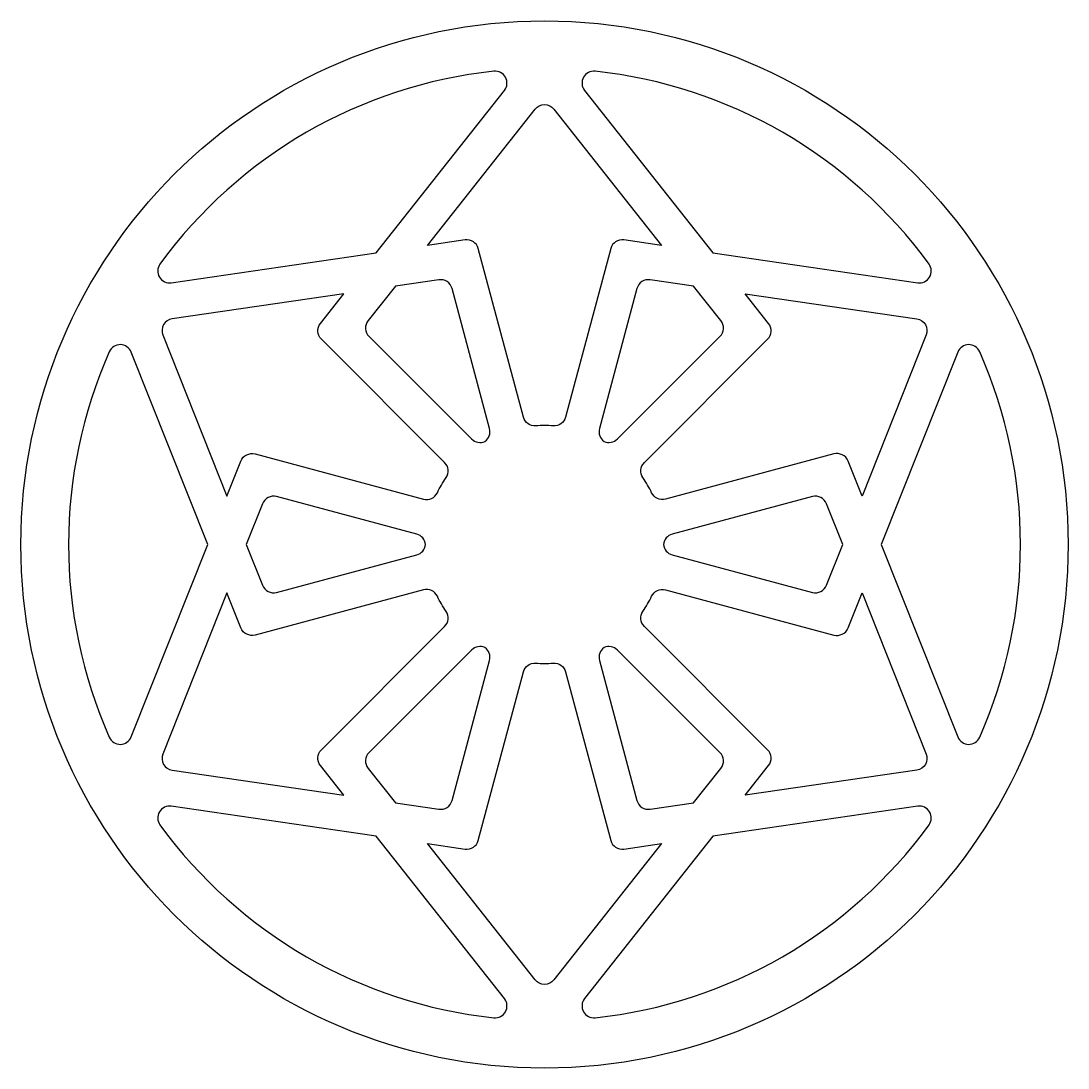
# Model space of a CAD drawing. Header units: millimetres. Extents: x -11 to 11, y -11 to 11.
import ezdxf

# ---------------------------------------------------------------- set-up
doc = ezdxf.new("R2010")
doc.units = ezdxf.units.MM
doc.layers.get('0').update_dxf_attribs({"linetype": 'CONTINUOUS'})

msp = doc.modelspace()

# ---------------------------------------------------------------- linework, layer by layer
for points in [[(-1.064, 9.943, 0.211558), (-8.079, 5.893, 0.664493), (-7.841, 5.499), (-3.537, 6.127), (-0.842, 9.54, 0.664493)], [(8.079, 5.893, 0.211558), (1.064, 9.943, 0.664493), (0.842, 9.54), (3.537, 6.127), (7.841, 5.499, 0.664493)], [(0.183, 2.493, 0.036715), (-0.183, 2.493, -0.360048), (-0.443, 2.678), (-1.391, 6.217, 0.380391), (-1.669, 6.4), (-2.457, 6.285), (-0.196, 9.147, -0.484436), (0.196, 9.147), (2.457, 6.285), (1.669, 6.4, 0.380391), (1.391, 6.217), (0.443, 2.678, -0.360048)], [(-1.531, 2.217, 0.312809), (-1.251, 2.166, 0.312809), (-1.154, 2.434), (-1.943, 5.378, 0.380391), (-2.221, 5.561), (-3.134, 5.428), (-3.706, 4.704, 0.380391), (-3.686, 4.372)], [(1.154, 2.434, 0.312809), (1.251, 2.166, 0.312809), (1.531, 2.217), (3.686, 4.372, 0.380391), (3.706, 4.704), (3.134, 5.428), (2.221, 5.561, 0.380391), (1.943, 5.378)], [(-2.541, 0.955, 0.360048), (-2.251, 1.088, -0.036715), (-2.068, 1.405, 0.360048), (-2.098, 1.723), (-4.688, 4.313, -0.380391), (-4.708, 4.645), (-4.214, 5.27), (-7.823, 4.743, 0.484436), (-8.019, 4.403), (-6.671, 1.014), (-6.377, 1.754, -0.380391), (-6.08, 1.903)], [(2.251, 1.088, 0.036715), (2.068, 1.405, -0.360048), (2.098, 1.723), (4.688, 4.313, 0.380391), (4.708, 4.645), (4.214, 5.27), (7.823, 4.743, -0.484436), (8.019, 4.403), (6.671, 1.014), (6.377, 1.754, 0.380391), (6.08, 1.903), (2.541, 0.955, -0.360048)], [(-9.143, 4.05, 0.211558), (-9.143, -4.05, 0.664493), (-8.682, -4.041), (-7.075, 0), (-8.682, 4.041, 0.664493)], [(8.682, -4.041, 0.664493), (9.143, -4.05, 0.211558), (9.143, 4.05, 0.664493), (8.682, 4.041), (7.075, 0)], [(-2.685, -0.217, 0.312809), (-2.501, 0, 0.312809), (-2.685, 0.217), (-5.629, 1.006, 0.380391), (-5.926, 0.857), (-6.267, 0), (-5.926, -0.857, 0.380391), (-5.629, -1.006)], [(2.685, 0.217, 0.312809), (2.501, 0, 0.312809), (2.685, -0.217), (5.629, -1.006, 0.380391), (5.926, -0.857), (6.267, 0), (5.926, 0.857, 0.380391), (5.629, 1.006)], [(-2.098, -1.723, 0.360048), (-2.068, -1.405, -0.036715), (-2.251, -1.088, 0.360048), (-2.541, -0.955), (-6.08, -1.903, -0.380391), (-6.377, -1.754), (-6.671, -1.014), (-8.019, -4.403, 0.484436), (-7.823, -4.743), (-4.214, -5.27), (-4.708, -4.645, -0.380391), (-4.688, -4.313)], [(2.068, -1.405, 0.036715), (2.251, -1.088, -0.360048), (2.541, -0.955), (6.08, -1.903, 0.380391), (6.377, -1.754), (6.671, -1.014), (8.019, -4.403, -0.484436), (7.823, -4.743), (4.214, -5.27), (4.708, -4.645, 0.380391), (4.688, -4.313), (2.098, -1.723, -0.360048)], [(-1.154, -2.434, 0.312809), (-1.251, -2.166, 0.312809), (-1.531, -2.217), (-3.686, -4.372, 0.380391), (-3.706, -4.704), (-3.134, -5.428), (-2.221, -5.561, 0.380391), (-1.943, -5.378)], [(1.531, -2.217, 0.312809), (1.251, -2.166, 0.312809), (1.154, -2.434), (1.943, -5.378, 0.380391), (2.221, -5.561), (3.134, -5.428), (3.706, -4.704, 0.380391), (3.686, -4.372)], [(2.457, -6.285), (0.196, -9.147, -0.484436), (-0.196, -9.147), (-2.457, -6.285), (-1.669, -6.4, 0.380391), (-1.391, -6.217), (-0.443, -2.678, -0.360048), (-0.183, -2.493, 0.036715), (0.183, -2.493, -0.360048), (0.443, -2.678), (1.391, -6.217, 0.380391), (1.669, -6.4)], [(-8.079, -5.893, 0.211558), (-1.064, -9.943, 0.664493), (-0.842, -9.54), (-3.537, -6.127), (-7.841, -5.499, 0.664493)], [(0.842, -9.54, 0.664493), (1.064, -9.943, 0.211558), (8.079, -5.893, 0.664493), (7.841, -5.499), (3.537, -6.127)]]:
    msp.add_lwpolyline(points, format="xyb", close=True)
msp.add_circle((0, 0), 11)

doc.saveas('drawing.dxf')
